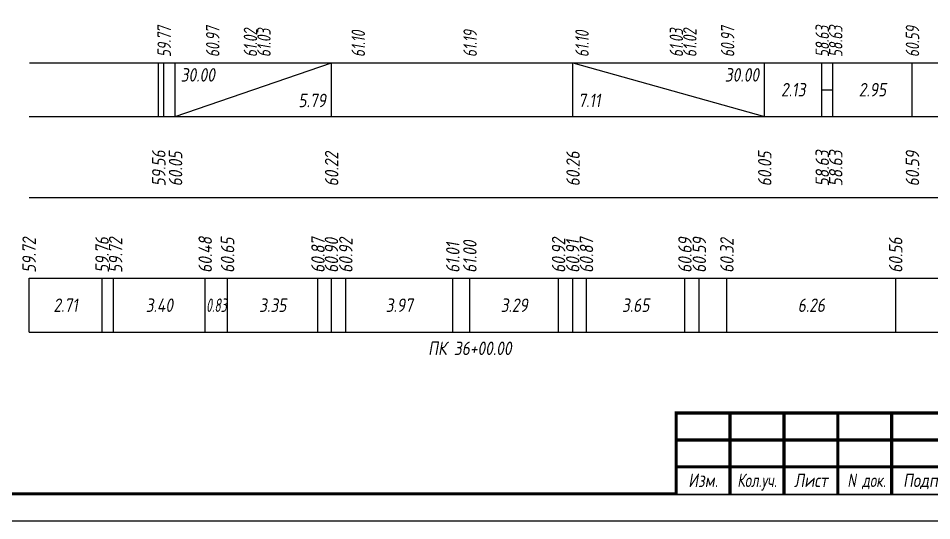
# Model space of a CAD drawing. Extents: x -717 to 1451, y -133302 to 233.
# Drawn here: x 77.9 to 247.4, y -56245.4 to -56152.2 of the extents above; entities that cross this region are included whole.
import ezdxf
from ezdxf.enums import TextEntityAlignment as Align

# ---------------------------------------------------------------- set-up
doc = ezdxf.new("R2010")
doc.units = 0
for name, color, linetype in [('Зарамочное оформление', 7, 'Continuous'), ('Код_510', 7, 'Continuous'), ('Код_514', 1, 'Continuous'), ('Код_516', 1, 'Continuous'), ('Подписи поперечников', 7, 'Continuous'), ('Таблица', 7, 'Continuous')]:
    doc.layers.add(name, color=color, linetype=linetype)
doc.styles.add('М', font='romand.shx', dxfattribs={"width": 0.8, "oblique": 10, "height": 2.5})

# ---------------------------------------------------------------- blocks, each defined once
blk = doc.blocks.new('Штамп')
at = {"linetype": 'Continuous'}
blk.add_wipeout([(199.95, -411.25), (384.95, -411.25), (384.95, -426.25), (199.95, -426.25)], dxfattribs=at).dxf.layer = 'Зарамочное оформление'
at = {"layer": 'Зарамочное оформление', "linetype": 'Continuous', "lineweight": -3, "const_width": 0.6, "flags": 128}
for points in [[(199.95, -426.25), (199.95, -411.25), (384.95, -411.25)], [(209.95, -411.25), (209.95, -426.25)], [(219.95, -411.25), (219.95, -426.25)], [(229.95, -411.25), (229.95, -426.25)], [(239.95, -411.25), (239.95, -426.25)], [(199.95, -416.25), (264.95, -416.25)], [(199.95, -421.25), (264.95, -421.25)]]:
    blk.add_lwpolyline(points, dxfattribs=at)
at = {"layer": 'Зарамочное оформление', "linetype": 'Continuous', "style": 'М', "oblique": 10}
for s, width, p in [('Изм.', 0.8, (204.95, -423.75)), ('Кол.уч.', 0.7, (214.95, -423.75)), ('Лист', 0.8, (224.95, -423.75)), ('N док.', 0.7, (235.28, -423.75)), ('Подпись', 0.8, (247.45, -423.75))]:
    blk.add_text(s, height=2.5, dxfattribs=dict(at, width=width)).set_placement(p, align=Align.MIDDLE_CENTER)
blk = doc.blocks.new('шифр')
blk.add_blockref('Штамп', (0, -55874))

msp = doc.modelspace()

# ---------------------------------------------------------------- linework, layer by layer
at = {"flags": 128}
msp.add_lwpolyline([(-30.054, -56245.421), (389.946, -56245.421), (389.946, -55948.421), (-30.054, -55948.421)], close=True, dxfattribs=at)
at = {"const_width": 0.6, "flags": 128}
msp.add_lwpolyline([(-10.054, -56240.421), (384.946, -56240.421), (384.946, -55953.421), (-10.054, -55953.421)], close=True, dxfattribs=at)
at = {"layer": 'Код_510'}
for p, q in [((79.946, -56210.421), (79.946, -56200.421)), ((93.483, -56210.421), (93.483, -56200.421)), ((95.591, -56210.421), (95.591, -56200.421)), ((112.606, -56210.421), (112.606, -56200.421)), ((116.752, -56210.421), (116.752, -56200.421)), ((133.521, -56210.421), (133.521, -56200.421)), ((136.004, -56210.421), (136.004, -56200.421)), ((138.684, -56210.421), (138.684, -56200.421)), ((158.531, -56210.421), (158.531, -56200.421)), ((161.693, -56210.421), (161.693, -56200.421)), ((178.147, -56210.421), (178.147, -56200.421)), ((180.777, -56210.421), (180.777, -56200.421)), ((183.325, -56210.421), (183.325, -56200.421)), ((201.583, -56210.421), (201.583, -56200.421)), ((204.253, -56210.421), (204.253, -56200.421)), ((209.372, -56210.421), (209.372, -56200.421)), ((240.679, -56210.421), (240.679, -56200.421))]:
    msp.add_line(p, q, dxfattribs=at)
at = {"layer": 'Код_516'}
for p, q in [((103.946, -56170.421), (103.946, -56160.421)), ((104.946, -56170.421), (104.946, -56160.421)), ((104.946, -56170.421), (104.946, -56160.421)), ((107.051, -56170.421), (107.051, -56160.421)), ((107.051, -56170.421), (136.004, -56160.421)), ((136.004, -56170.421), (136.004, -56160.421)), ((180.777, -56170.421), (180.777, -56160.421)), ((180.777, -56160.421), (216.334, -56170.421)), ((216.334, -56170.421), (216.334, -56160.421)), ((227.001, -56170.421), (227.001, -56160.421)), ((229.001, -56170.421), (229.001, -56160.421)), ((243.733, -56170.421), (243.733, -56160.421)), ((227.001, -56165.421), (229.001, -56165.421))]:
    msp.add_line(p, q, dxfattribs=at)
at = {"layer": 'Таблица'}
for p, q in [((80, -56160.421), (268.787, -56160.421)), ((79.946, -56170.421), (268.733, -56170.421)), ((79.946, -56185.421), (268.733, -56185.421)), ((79.946, -56200.421), (268.733, -56200.421)), ((79.946, -56210.421), (268.733, -56210.421))]:
    msp.add_line(p, q, dxfattribs=at)

# ---------------------------------------------------------------- texts
at = {"layer": 'Код_510', "style": 'М', "oblique": 10, "width": 0.8}
for s, p in [('60.48', (112.606, -56199.421)), ('60.65', (116.752, -56199.421)), ('60.87', (133.521, -56199.421)), ('60.87', (183.325, -56199.421)), ('59.72', (79.946, -56199.421)), ('59.76', (93.483, -56199.421)), ('59.72', (95.983, -56199.421)), ('60.90', (136.021, -56199.421)), ('60.92', (138.684, -56199.421)), ('61.01', (158.531, -56199.421)), ('61.00', (161.693, -56199.421)), ('60.92', (178.147, -56199.421)), ('60.91', (180.777, -56199.421)), ('60.69', (201.583, -56199.421)), ('60.59', (204.253, -56199.421)), ('60.32', (209.372, -56199.421)), ('60.56', (240.679, -56199.421))]:
    msp.add_text(s, height=2.5, rotation=90, dxfattribs=at).set_placement(p, align=Align.MIDDLE_LEFT)
at = {"layer": 'Код_510', "style": 'М', "oblique": 10}
for s, width, p in [('2.71', 0.8, (86.715, -56205.421)), ('3.40', 0.8, (104.099, -56205.421)), ('0.83', 0.6, (114.679, -56205.421)), ('3.35', 0.8, (125.137, -56205.421)), ('3.97', 0.8, (148.607, -56205.421)), ('3.29', 0.8, (169.92, -56205.421)), ('3.65', 0.8, (192.454, -56205.421)), ('6.26', 0.8, (225.025, -56205.421))]:
    msp.add_text(s, height=2.5, dxfattribs=dict(at, width=width)).set_placement(p, align=Align.MIDDLE_CENTER)
at = {"layer": 'Код_514', "style": 'М', "oblique": 10, "width": 0.7}
for s, p in [('59.77', (105, -56159.382)), ('60.97', (113.997, -56159.382)), ('60.97', (209.497, -56159.382)), ('58.63', (227.055, -56159.382)), ('58.63', (229.555, -56159.382)), ('60.59', (243.787, -56159.382)), ('61.02', (120.997, -56159.382)), ('61.03', (123.497, -56159.382)), ('61.10', (140.997, -56159.382)), ('61.19', (161.747, -56159.382)), ('61.10', (182.497, -56159.382)), ('61.03', (199.997, -56159.382)), ('61.02', (202.497, -56159.382))]:
    msp.add_text(s, height=2.5, rotation=90, dxfattribs=at).set_placement(p, align=Align.MIDDLE_LEFT)
at = {"layer": 'Код_516', "style": 'М', "oblique": 10, "width": 0.8}
msp.add_text('30.00', height=2.5, dxfattribs=at).set_placement((108.051, -56161.421), align=Align.TOP_LEFT)
msp.add_text('30.00', height=2.5, dxfattribs=at).set_placement((215.334, -56161.421), align=Align.TOP_RIGHT)
for s, p in [('2.13', (221.667, -56165.421)), ('2.95', (236.367, -56165.421))]:
    msp.add_text(s, height=2.5, dxfattribs=at).set_placement(p, align=Align.MIDDLE_CENTER)
msp.add_text('5.79', height=2.5, dxfattribs=at).set_placement((135.004, -56169.421), align=Align.BOTTOM_RIGHT)
msp.add_text('7.11', height=2.5, dxfattribs=at).set_placement((181.777, -56169.421), align=Align.BOTTOM_LEFT)
for s, p in [('59.56', (104, -56183.371)), ('60.05', (107.105, -56183.371)), ('60.22', (136.058, -56183.371)), ('60.26', (180.831, -56183.371)), ('60.05', (216.388, -56183.371)), ('58.63', (227.055, -56183.371)), ('58.63', (229.555, -56183.371)), ('60.59', (243.787, -56183.371))]:
    msp.add_text(s, height=2.5, rotation=90, dxfattribs=at).set_placement(p, align=Align.MIDDLE_LEFT)
at = {"layer": 'Подписи поперечников', "style": 'М', "oblique": 10, "width": 0.8}
msp.add_text('ПК 36+00.00', height=2.5, dxfattribs=at).set_placement((161.693, -56215.421), align=Align.BOTTOM_CENTER)

# ---------------------------------------------------------------- next in the draw order: block references
msp.add_blockref('шифр', (0, 59.829))

doc.saveas('drawing.dxf')
